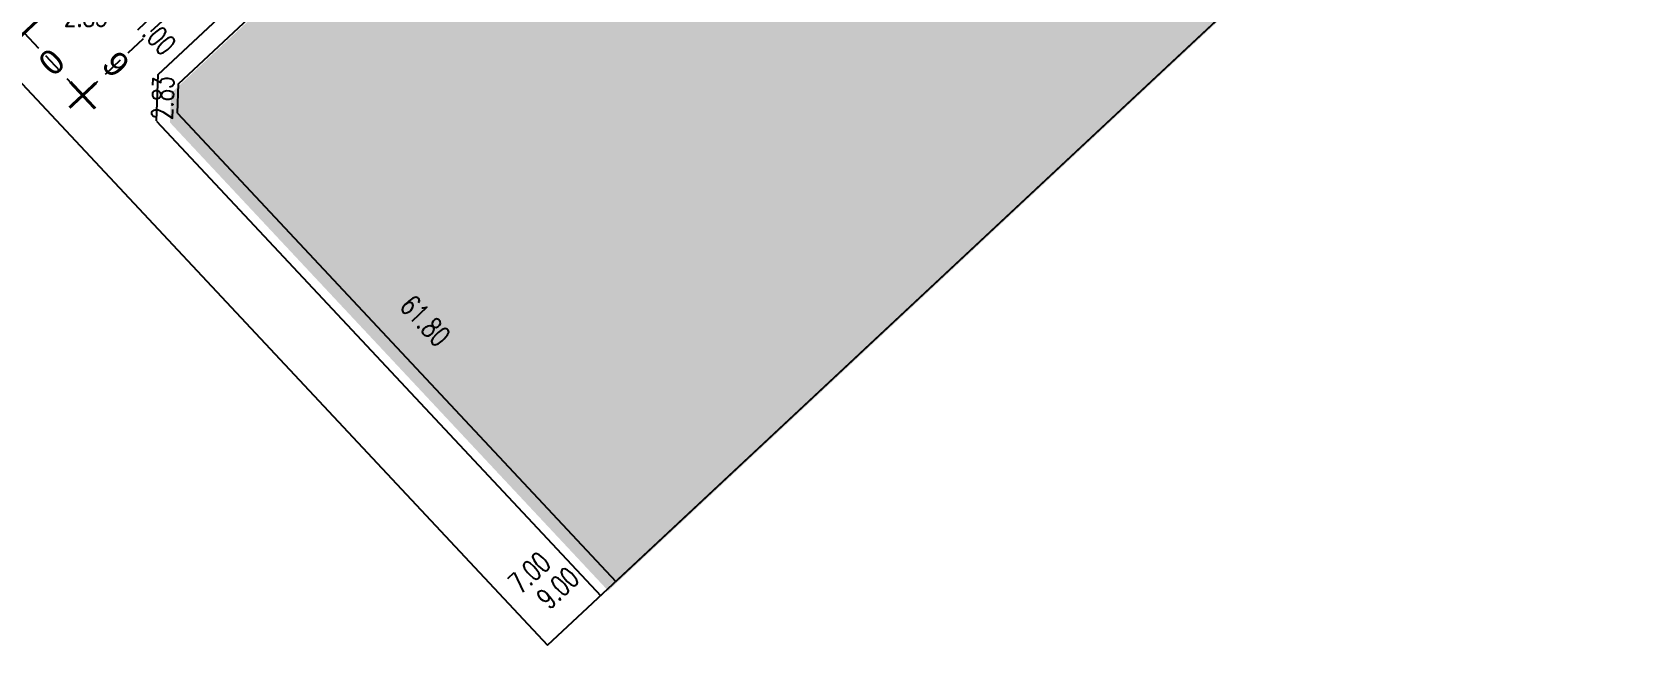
# Model space of a CAD drawing. Header units: metres. Extents: x 437145 to 443371, y 9612590 to 9615494.
# Drawn here: x 437331.1 to 437484.4, y 9614523.7 to 9614582.8 of the extents above; entities that cross this region are included whole.
import ezdxf

# ---------------------------------------------------------------- set-up
doc = ezdxf.new("R2010")
doc.units = ezdxf.units.M
doc.linetypes.add('ACAD_ISO02W100', pattern=[15, 12, -3])
doc.linetypes.add('DASHED2', pattern=[0.375, 0.25, -0.125])
for name, color, linetype in [('COTAS', 10, 'Continuous'), ('Eixo Acesso', 2, 'ACAD_ISO02W100'), ('Estacas', 7, 'Continuous'), ('Layer3', 1, 'Continuous'), ('M_FIO', 32, 'Continuous')]:
    doc.layers.add(name, color=color, linetype=linetype)
doc.layers.get('0').off()
doc.styles.add('ARIAL', font='arial.ttf')
doc.styles.add('COTAS', font='romans.shx', dxfattribs={"width": 0.7})
doc.dimstyles.new('C-75', dxfattribs={"dimtxt": 2, "dimasz": 0.2, "dimexe": 0, "dimexo": 0, "dimgap": 1, "dimtad": 0, "dimzin": 4, "dimdsep": 46, "dimtxsty": 'COTAS', "dimblk1": 'BOL-COT', "dimblk2": 'BOL-COT', "dimsah": 1, "dimcen": 0.1, "dimse1": 1, "dimse2": 1, "dimsd1": 1, "dimsd2": 1, "dimclrd": 8, "dimclre": 256, "dimaunit": 1, "dimadec": 3, "dimazin": 0, "dimtfac": 0.5, "dimtix": 1, "dimtmove": 0, "dimatfit": 3, "dimldrblk": 'BOL-COT', "dimfxl": 1, "dimtolj": 1, "dimtzin": 0, "dimarcsym": 0})

# ---------------------------------------------------------------- blocks, each defined once
blk = doc.blocks.new('Est')
at = {"const_width": 0.2}
blk.add_lwpolyline([(0, -1.19999999925494), (0, 1.200000001117586)], dxfattribs=at)
blk = doc.blocks.new('*D358')
at = {"layer": 'Layer3', "transparency": 16777216, "insert": (2435.220333118393, 1003.421387807684), "char_height": 2, "attachment_point": 5, "rotation": 316.6420753585379, "style": 'COTAS'}
blk.add_mtext('\\A1;2.83', dxfattribs=at)
blk = doc.blocks.new('BOL-COT')
at = {"layer": 'COTAS'}
for p, q in [((-1.999999999999943, 8.53e-14), (2, 8.53e-14)), ((0, -2.999999999999971), (0, 3.000000000000028))]:
    blk.add_line(p, q, dxfattribs=at)
blk.add_circle((0, 0), 0.4, dxfattribs=at)
blk = doc.blocks.new('*D840')
at = {"layer": 'Layer3', "transparency": 16777216, "insert": (2439.038933340949, 959.6431348732298), "char_height": 2, "attachment_point": 5, "rotation": 270.0020372953446, "style": 'COTAS'}
blk.add_mtext('\\A1;61.80', dxfattribs=at)
blk = doc.blocks.new('*D841')
at = {"layer": 'Layer3', "transparency": 16777216, "insert": (2435.239862085562, 992.5814540500537), "char_height": 2, "attachment_point": 5, "rotation": 45.002027318213074, "style": 'COTAS'}
blk.add_mtext('\\A1;2.83', dxfattribs=at)
blk = doc.blocks.new('*D869')
at = {"layer": 'Layer3', "transparency": 16777216, "insert": (2430.781045823858, 932.1034658377575), "char_height": 2, "attachment_point": 5, "rotation": 0.0020370985089411724, "style": 'COTAS'}
blk.add_mtext('\\A1;9.00', dxfattribs=at)
blk = doc.blocks.new('*D870')
at = {"layer": 'Layer3', "transparency": 16777216, "insert": (2429.777784791739, 935.0549663951207), "char_height": 2, "attachment_point": 5, "rotation": 359.61597804453544, "style": 'COTAS'}
blk.add_mtext('\\A1;7.00', dxfattribs=at)
blk = doc.blocks.new('*D888')
at = {"layer": 'Layer3', "transparency": 16777216, "insert": (2438.912757772103, 998.1962984892818), "char_height": 2, "attachment_point": 5, "rotation": 270.0020370510549, "style": 'COTAS'}
blk.add_mtext('\\A1;11.00', dxfattribs=at)
blk = doc.blocks.new('atutu')
at = {"layer": 'Layer3'}
h = blk.add_hatch(dxfattribs=at)
h.set_pattern_fill('AR-SAND', color=85)
h.set_pattern_definition([(37.50000000000001, (-475198.4405669911, -9591283.716216572), (-0.0629933581096082, 1.926823769013158), [0, -1.52, 0, -1.7, 0, -1.625]), (7.499999999999999, (-475198.4405669911, -9591283.716216572), (1.769776705267727, 2.82214606522974), [0, -0.82, 0, -1.37, 0, -0.525]), (327.5, (-475199.6705669911, -9591283.716216572), (3.114141861751495, 0.0056590535369649), [0, -0.5, 0, -1.8, 0, -2.35]), (317.5, (-475199.6705669911, -9591283.716216572), (3.006126604572293, 0.8776755649342494), [0, -0.25, 0, -1.179999999999999, 0, -1.35])])
h.paths.add_polyline_path([(2436.126924705075, 992.384416006973), (2434.126995811495, 990.3843449042197), (2434.129192584916, 928.596102536192), (2693.799192777451, 928.5960575775262), (2693.796995679639, 990.3935770061817), (2691.796924574674, 992.393505905291)])
h.paths.add_polyline_path([(2562.124553583004, 959.3795919590647, -1), (2555.759081086983, 959.3795919590647, -1)], flags=0)
h.paths.add_polyline_path([(2559.989958347252, 986.9904585895147), (2567.923291675596, 986.9907406461443), (2567.923185015878, 989.9907406461442), (2559.989851687535, 989.9904585895146)], flags=24)
h.paths.add_polyline_path([(2688.787800929184, 962.7600555201079), (2688.788033209823, 956.2267221887614), (2691.788033208019, 956.2268288494106), (2691.787800927321, 962.7601621788943)], flags=24)
h.paths.add_polyline_path([(2435.671948866477, 962.7510564443674), (2435.672181147757, 956.2177231130208), (2438.672181145894, 956.21782977367), (2438.671948864614, 962.7511631050165)], flags=24)
h.paths.add_polyline_path([(2555.309725110792, 955.7966256462988), (2562.315601533419, 955.796874724796), (2562.315332728636, 963.3574858703669), (2555.30945630601, 963.357236790007)], flags=24)
h.paths.add_polyline_path([(2559.997437076201, 931.0975781907345), (2567.930770404544, 931.0978602473642), (2567.930663745059, 934.0978602473642), (2559.997330416716, 934.0975781907346)], flags=24)
h.paths.add_polyline_path([(2535.917833112903, 962.3164960877057), (2582.058685691178, 962.2808426660503), (2582.063393164683, 968.3730168030615), (2535.922540586349, 968.4086702247168)], flags=24)
at = {"layer": 'Layer3', "color": 0}
blk.add_line((2435.278377952835, 990.5430110193375), (2437.27830783577, 992.5430824350151), dxfattribs=at)
for points in [[(2829.271410125623, 1186.552887119684), (2863.271410113399, 1186.554095730516), (2863.271365478309, 928.7582078374508), (2435.280574230909, 928.7586033831868)], [(2437.278307785478, 992.5430824368779), (2692.948306703604, 992.5521723313901)], [(2435.278377952835, 990.5430110193375), (2435.28057478586, 928.7429913714113)], [(2426.281633429137, 928.7582834980966), (2863.280575801992, 928.758207835588)]]:
    blk.add_lwpolyline(points, dxfattribs=at)
at = {"layer": 'M_FIO'}
for p, q in [((2433.279529112823, 991.3835314422431), (2436.449809413311, 994.5540360997946)), ((2433.279529113928, 991.3835314422431), (2436.449809414416, 994.5540360997946))]:
    blk.add_line(p, q, dxfattribs=at)
for points in [[(2426.272608215013, 1186.078127000812), (2426.281633429137, 928.7582834980966)], [(2426.272608216119, 1186.078127000812), (2426.281633430243, 928.7582834980966)], [(2436.449809804757, 994.5430529847326), (2534.779809492489, 994.5465489349843)], [(2436.449809803651, 994.5430529847326), (2521.436663749652, 994.5460745378914)], [(2433.279529503221, 991.3725483234557), (2433.281755826984, 928.7429203077735)], [(2433.279529504327, 991.3725483234557), (2433.281755828089, 928.7429203077735)]]:
    blk.add_lwpolyline(points, dxfattribs=at)
at = {"layer": 'Layer3', "color": 0}
for p1, p2, distance, picture, middle in [((2435.2778447408, 1005.543011334124), (2437.335177588708, 1003.600348253134), -1.5820728179588135, '*D358', (2435.220333118393, 1003.421387807684)), ((2437.278307836818, 992.5430824368779), (2435.278377952835, 990.5430110193375), -1.4685816822637756, '*D841', (2435.239862085562, 992.5814540500537)), ((2435.278377952835, 990.5430110193375), (2435.280575407751, 928.742991373274), 3.7594566630337884, '*D840', (2439.038933340949, 959.6431348732298)), ((2426.281510845316, 935.634466016996), (2433.281512516982, 935.5875481705698), -0.5560531883493911, '*D870', (2429.777784791739, 935.0549663951207)), ((2426.281755831291, 928.7426714285793), (2435.280574784929, 928.742991373274), 3.3606344389549543, '*D869', (2430.781045823858, 932.1034658377575))]:
    dim = blk.add_aligned_dim(p1=p1, p2=p2, distance=distance, dimstyle='C-75', dxfattribs=at)
    dim.commit()
    dim.dimension.update_dxf_attribs({"geometry": picture, "text_midpoint": middle})
dim = blk.add_aligned_dim(p1=(2437.239279728465, 1003.696239294815), p2=(2437.239670814213, 992.6962387024942), distance=1.6732825018218869, dimstyle='C-75', override={"dimfxl": 1.25}, dxfattribs=at)
dim.commit()
dim.dimension.update_dxf_attribs({"geometry": '*D888', "text_midpoint": (2438.912757772103, 998.1962984892818)})

msp = doc.modelspace()

# ---------------------------------------------------------------- linework, layer by layer
at = {"layer": 'Eixo Acesso', "color": 3, "linetype": 'DASHED2', "lineweight": -3, "ltscale": 8}
for p, q in [((437335.96061699, 9614576.715139333), (437650.0637849299, 9614870.37471416)), ((437207.4037782513, 9614714.217840623), (437335.9587053592, 9614576.71335212))]:
    msp.add_line(p, q, dxfattribs=at)

# ---------------------------------------------------------------- block references
at = {"rotation": 43.07140519794264}
msp.add_blockref('atutu', (436242.5698856535, 9612188.321055599), dxfattribs=at)
at = {"layer": 'Estacas', "color": 7, "linetype": 'Continuous', "lineweight": -3, "xscale": 1.458333333106969, "yscale": 1.458333333106969, "zscale": 1.458333333106969}
for p, rotation in [((437330.3321241982, 9614582.731636928), 313.0734422435836), ((437335.9587053592, 9614576.71335212), 313.0734422435836), ((437335.96061699, 9614576.715139333), 43.07344208211642)]:
    msp.add_blockref('Est', p, dxfattribs=dict(at, rotation=rotation))

# ---------------------------------------------------------------- texts
at = {"layer": 'Estacas', "color": 7, "linetype": 'Continuous', "lineweight": -3, "char_height": 2.399999999999999, "attachment_point": 8, "style": 'ARIAL'}
for s, insert, rotation in [('{\\C256;0}', (437333.8093709424, 9614579.016147904), 43.073442082116415), ('{\\C256;9}', (437338.2597139239, 9614578.864598176), 313.0734422435836)]:
    msp.add_mtext(s, dxfattribs=dict(at, insert=insert, rotation=rotation))

doc.saveas('drawing.dxf')
